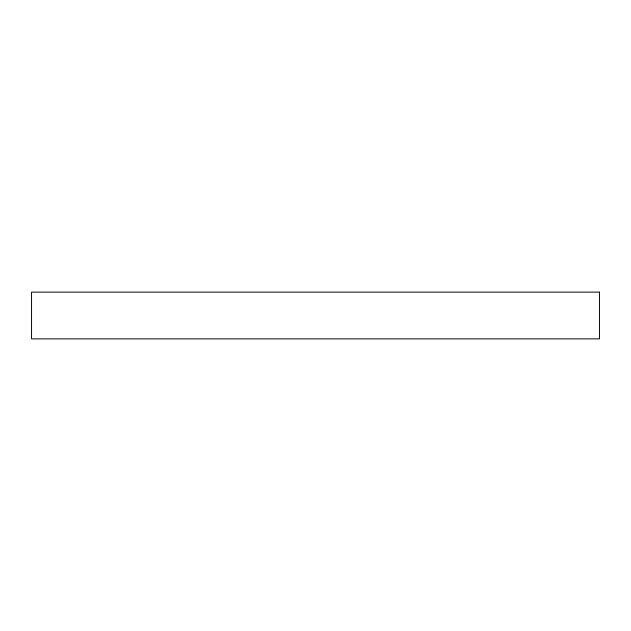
<?xml version="1.0" encoding="UTF-8"?>
<svg xmlns="http://www.w3.org/2000/svg" width="631" height="631" viewBox="0 0 631 631"><rect width="100%" height="100%" fill="white"/><g stroke="black" fill="none" stroke-linecap="round" stroke-linejoin="round"><path stroke-width="0.95" d="M599.45 292.129L31.55 292.129L31.55 338.871L599.45 338.871L599.45 292.129"/></g></svg>
